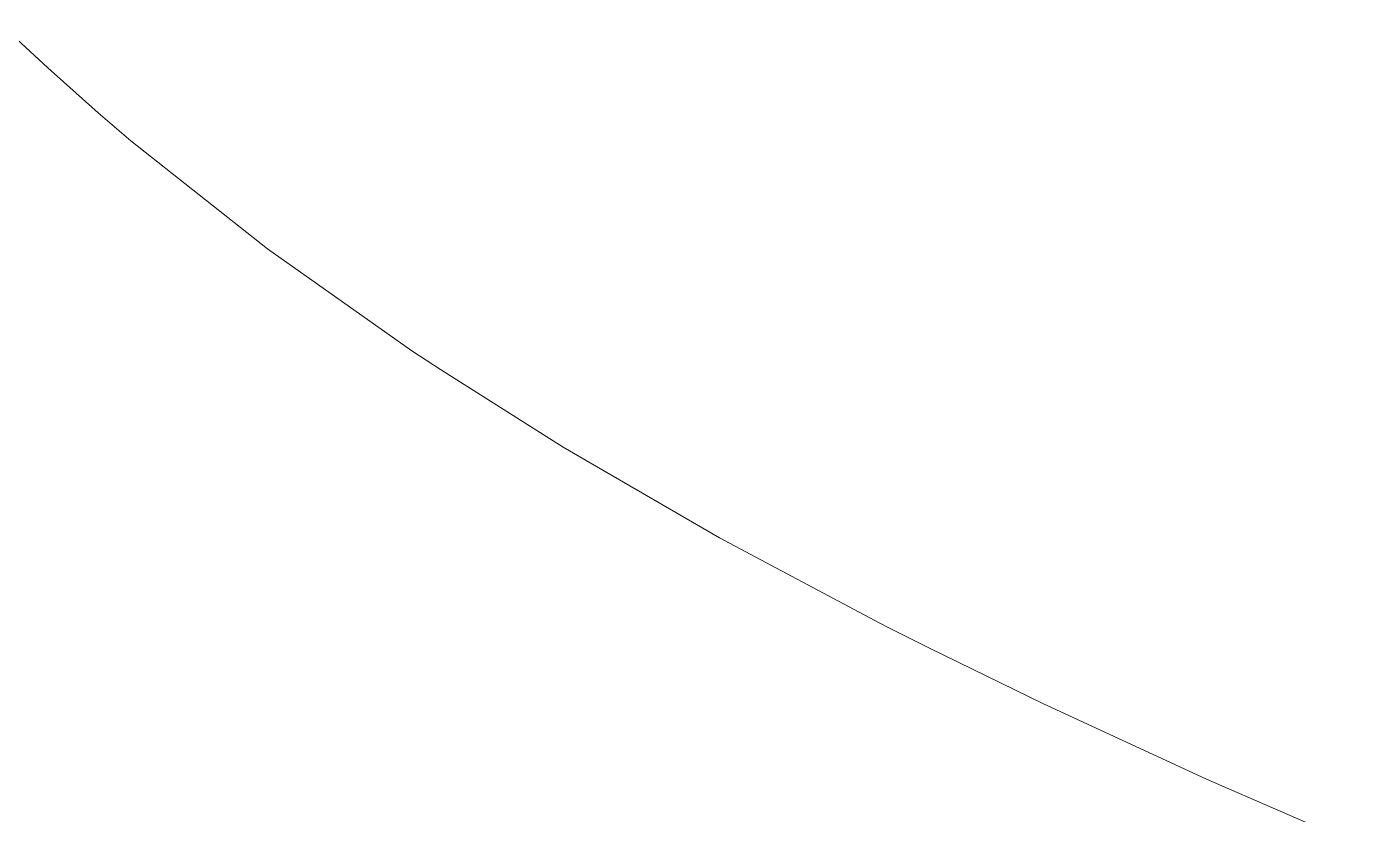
# Model space of a CAD drawing. Header units: inches. Extents: x 249 to 1192, y -18 to 440.
# Drawn here: x 597.6019 to 597.6915, y 264.8555 to 264.908 of the extents above; entities that cross this region are included whole.
import ezdxf

# ---------------------------------------------------------------- set-up
doc = ezdxf.new("R2010")
doc.units = ezdxf.units.IN
doc.header["$MEASUREMENT"] = 0
doc.layers.add('KOLOM', color=5, linetype='Continuous')
doc.layers.add('VEGETASI', color=60, linetype='Continuous', lineweight=0)

# ---------------------------------------------------------------- blocks, each defined once
blk = doc.blocks.new('tanaman')
for p, q in [((585.11825, 360.387446), (585.115287, 360.390175)), ((585.121612, 360.384449), (585.11825, 360.387446)), ((585.123781, 360.382568), (585.121612, 360.384449)), ((585.132888, 360.375366), (585.123781, 360.382568)), ((585.142529, 360.36856), (585.132888, 360.375366)), ((585.144436, 360.367317), (585.142529, 360.36856)), ((585.152613, 360.36214), (585.144436, 360.367317)), ((585.16305, 360.35609), (585.152613, 360.36214)), ((585.173744, 360.350393), (585.16305, 360.35609)), ((585.174344, 360.350093), (585.173744, 360.350393)), ((585.177099, 360.34872), (585.174344, 360.350093)), ((585.1846, 360.345033), (585.177099, 360.34872)), ((585.195528, 360.339994), (585.1846, 360.345033)), ((585.20644, 360.335262), (585.195528, 360.339994))]:
    blk.add_line(p, q)
blk = doc.blocks.new('tampak depan')
at = {"layer": 'VEGETASI'}
blk.add_blockref('tanaman', (98.175029, -20.653144), dxfattribs=at)

msp = doc.modelspace()

# ---------------------------------------------------------------- block references
at = {"layer": 'KOLOM'}
msp.add_blockref('tampak depan', (-85.689931, -74.829016), dxfattribs=at)

doc.saveas('drawing.dxf')
